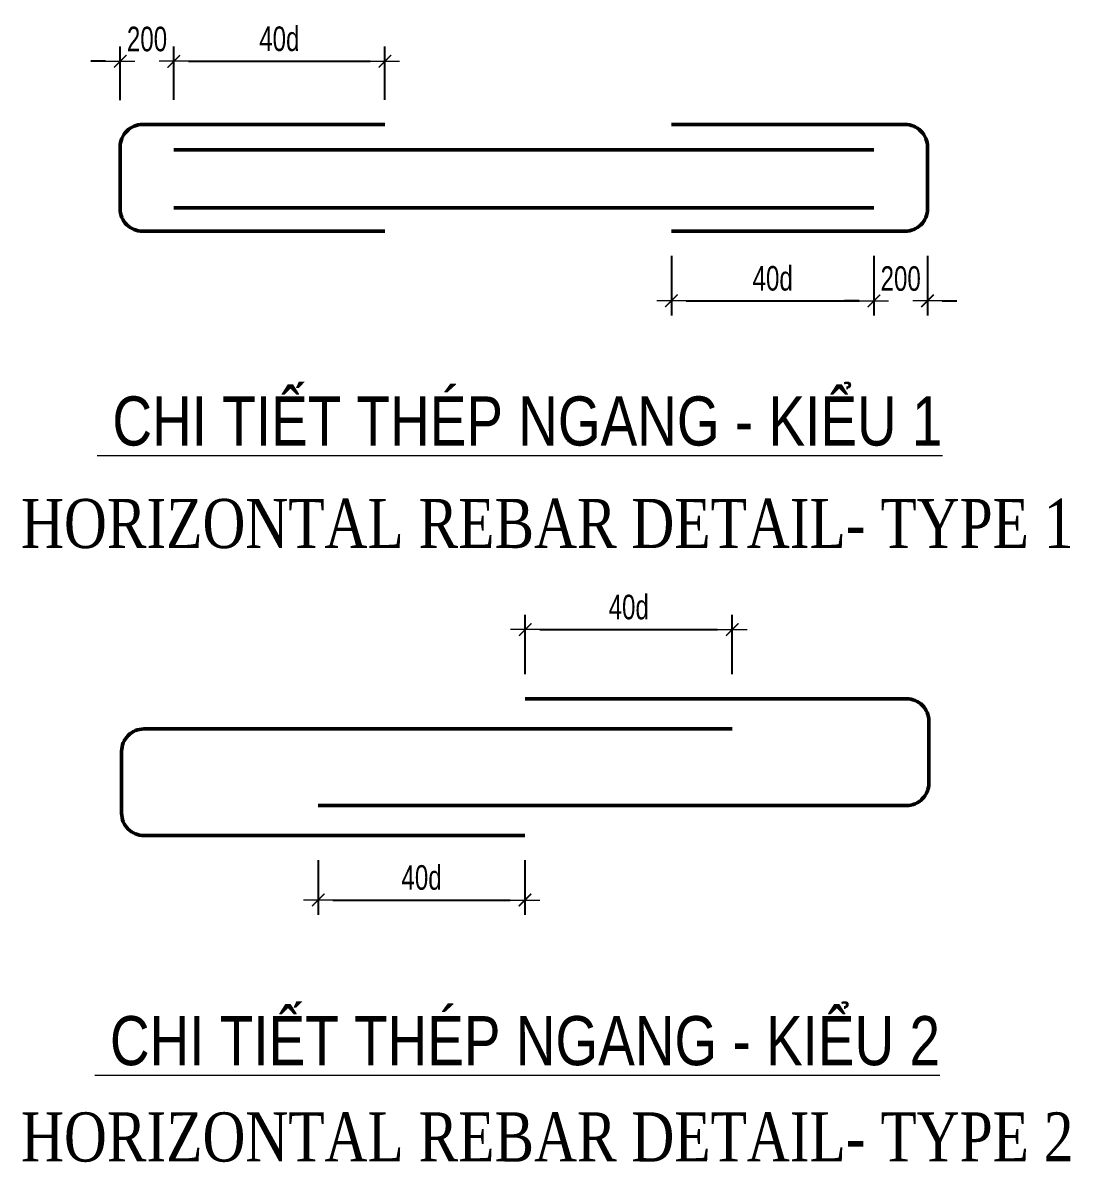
# Model space of a CAD drawing. Header units: millimetres. Extents: x 988833 to 1318015, y -9365 to 47591.
# Drawn here: x 1259979 to 1265306, y 22442 to 28237 of the extents above; entities that cross this region are included whole.
import ezdxf

# ---------------------------------------------------------------- set-up
doc = ezdxf.new("R2010")
doc.units = ezdxf.units.MM
doc.header["$MEASUREMENT"] = 0
doc.layers.get('Defpoints').update_dxf_attribs({"color": 151, "lineweight": 9})
for name, color, linetype, lineweight in [('NDC_S_DIM', 1, 'Continuous', 15), ('NDC_S_ENG TITLE', 3, 'Continuous', 20), ('NDC_S_VN TEXT', 7, 'Continuous', 20)]:
    doc.layers.add(name, color=color, linetype=linetype, lineweight=lineweight)
doc.layers.add('Reinforcement', color=4, linetype='Continuous')
doc.styles.add('ARIAL', font='arial.ttf', dxfattribs={"width": 0.8})
doc.styles.add('NDC_DIM', font='', dxfattribs={"width": 0.75})
doc.styles.add('VNTIMEH', font='vntimeh.shx', dxfattribs={"width": 0.8, "bigfont": 'vns.shx'})
doc.styles.get('NDC_DIM').set_extended_font_data('Dotum')
doc.dimstyles.new('NDC_dim_50', dxfattribs={"dimscale": 50, "dimtxt": 2.5, "dimasz": 1.5, "dimexe": 1.5, "dimexo": 2.5, "dimgap": 1, "dimtad": 1, "dimdec": 0, "dimzin": 0, "dimdsep": 46, "dimtxsty": 'NDC_DIM', "dimblk": 'DIMMARK', "dimcen": 0.09, "dimdle": 1.2, "dimclrd": 1, "dimclre": 1, "dimclrt": 3, "dimadec": 0, "dimazin": 0, "dimtfac": 1, "dimtdec": 0, "dimtix": 1, "dimtofl": 0, "dimtmove": 0, "dimatfit": 3, "dimfxl": 6, "dimfxlon": 1, "dimtolj": 1, "dimtzin": 0, "dimarcsym": 0})

# ---------------------------------------------------------------- blocks, each defined once
blk = doc.blocks.new('DIMMARK')
at = {"layer": 'NDC_S_DIM', "color": 1}
blk.add_line((-1.5, 0), (1, 0), dxfattribs=at)
at = {"layer": 'NDC_S_DIM', "color": 2, "const_width": 0.1}
blk.add_lwpolyline([(-0.424, -0.424), (0.424, 0.424)], dxfattribs=at)
blk = doc.blocks.new('*D1001')
at = {"layer": 'Defpoints', "color": 0, "transparency": 16777216}
for p in [(1261820.4, 28041.3), (1260746.8, 27719.6), (1261820.4, 27719.6)]:
    blk.add_point(p, dxfattribs=at)
at = {"layer": 'NDC_S_DIM', "color": 1, "lineweight": -2, "transparency": 16777216}
for p, q in [((1260746.8, 27844.6), (1260746.8, 28116.3)), ((1261820.4, 27844.6), (1261820.4, 28116.3)), ((1260821.8, 28041.3), (1261745.4, 28041.3))]:
    blk.add_line(p, q, dxfattribs=at)
at = {"layer": 'NDC_S_DIM', "color": 1, "lineweight": -2, "transparency": 16777216, "xscale": 75, "yscale": 75, "zscale": 75, "rotation": 180}
blk.add_blockref('DIMMARK', (1260746.8, 28041.3), dxfattribs=at)
at = {"layer": 'NDC_S_DIM', "color": 1, "lineweight": -2, "transparency": 16777216, "xscale": 75, "yscale": 75, "zscale": 75}
blk.add_blockref('DIMMARK', (1261820.4, 28041.3), dxfattribs=at)
at = {"layer": 'NDC_S_DIM', "color": 3, "transparency": 16777216, "insert": (1261283.6, 28155.2), "char_height": 125, "attachment_point": 5, "style": 'NDC_DIM'}
blk.add_mtext('\\A1;40d', dxfattribs=at)
blk = doc.blocks.new('*D1002')
at = {"layer": 'Defpoints', "color": 0, "transparency": 16777216}
for p in [(1263278.1, 27176.8), (1264307.9, 27176.8), (1264307.9, 26823)]:
    blk.add_point(p, dxfattribs=at)
at = {"layer": 'NDC_S_DIM', "color": 1, "lineweight": -2, "transparency": 16777216}
for p, q in [((1263278.1, 27051.8), (1263278.1, 26748)), ((1264307.9, 27051.8), (1264307.9, 26748)), ((1263353.1, 26823), (1264232.9, 26823))]:
    blk.add_line(p, q, dxfattribs=at)
at = {"layer": 'NDC_S_DIM', "color": 1, "lineweight": -2, "transparency": 16777216, "xscale": 75, "yscale": 75, "zscale": 75, "rotation": 180}
blk.add_blockref('DIMMARK', (1263278.1, 26823), dxfattribs=at)
at = {"layer": 'NDC_S_DIM', "color": 1, "lineweight": -2, "transparency": 16777216, "xscale": 75, "yscale": 75, "zscale": 75}
blk.add_blockref('DIMMARK', (1264307.9, 26823), dxfattribs=at)
at = {"layer": 'NDC_S_DIM', "color": 3, "transparency": 16777216, "insert": (1263793, 26936.8), "char_height": 125, "attachment_point": 5, "style": 'NDC_DIM'}
blk.add_mtext('\\A1;40d', dxfattribs=at)
blk = doc.blocks.new('*D1003')
at = {"layer": 'Defpoints', "color": 0, "transparency": 16777216}
for p in [(1263587.4, 25150.8), (1262534.4, 24798.9), (1263587.4, 24798.9)]:
    blk.add_point(p, dxfattribs=at)
at = {"layer": 'NDC_S_DIM', "color": 1, "lineweight": -2, "transparency": 16777216}
for p, q in [((1262534.4, 24923.9), (1262534.4, 25225.8)), ((1263587.4, 24923.9), (1263587.4, 25225.8)), ((1262609.4, 25150.8), (1263512.4, 25150.8))]:
    blk.add_line(p, q, dxfattribs=at)
at = {"layer": 'NDC_S_DIM', "color": 1, "lineweight": -2, "transparency": 16777216, "xscale": 75, "yscale": 75, "zscale": 75, "rotation": 180}
blk.add_blockref('DIMMARK', (1262534.4, 25150.8), dxfattribs=at)
at = {"layer": 'NDC_S_DIM', "color": 1, "lineweight": -2, "transparency": 16777216, "xscale": 75, "yscale": 75, "zscale": 75}
blk.add_blockref('DIMMARK', (1263587.4, 25150.8), dxfattribs=at)
at = {"layer": 'NDC_S_DIM', "color": 3, "transparency": 16777216, "insert": (1263060.9, 25264.7), "char_height": 125, "attachment_point": 5, "style": 'NDC_DIM'}
blk.add_mtext('\\A1;40d', dxfattribs=at)
blk = doc.blocks.new('*D1004')
at = {"layer": 'Defpoints', "color": 0, "transparency": 16777216}
for p in [(1261481.3, 24102.8), (1262533, 24102.8), (1262533, 23775.2)]:
    blk.add_point(p, dxfattribs=at)
at = {"layer": 'NDC_S_DIM', "color": 1, "lineweight": -2, "transparency": 16777216}
for p, q in [((1261481.3, 23977.8), (1261481.3, 23700.2)), ((1262533, 23977.8), (1262533, 23700.2)), ((1261556.3, 23775.2), (1262458, 23775.2))]:
    blk.add_line(p, q, dxfattribs=at)
at = {"layer": 'NDC_S_DIM', "color": 1, "lineweight": -2, "transparency": 16777216, "xscale": 75, "yscale": 75, "zscale": 75, "rotation": 180}
blk.add_blockref('DIMMARK', (1261481.3, 23775.2), dxfattribs=at)
at = {"layer": 'NDC_S_DIM', "color": 1, "lineweight": -2, "transparency": 16777216, "xscale": 75, "yscale": 75, "zscale": 75}
blk.add_blockref('DIMMARK', (1262533, 23775.2), dxfattribs=at)
at = {"layer": 'NDC_S_DIM', "color": 3, "transparency": 16777216, "insert": (1262007.1, 23889.1), "char_height": 125, "attachment_point": 5, "style": 'NDC_DIM'}
blk.add_mtext('\\A1;40d', dxfattribs=at)
blk = doc.blocks.new('*D1005')
at = {"layer": 'Defpoints', "color": 0, "transparency": 16777216}
for p in [(1260474.3, 28041.3), (1260474.3, 27718.2), (1260746.8, 27719.6)]:
    blk.add_point(p, dxfattribs=at)
at = {"layer": 'NDC_S_DIM', "color": 1, "lineweight": -2, "transparency": 16777216}
for p, q in [((1260474.3, 27843.2), (1260474.3, 28116.3)), ((1260746.8, 27844.6), (1260746.8, 28116.3)), ((1260399.3, 28041.3), (1260324.3, 28041.3)), ((1260821.8, 28041.3), (1260896.8, 28041.3))]:
    blk.add_line(p, q, dxfattribs=at)
at = {"layer": 'NDC_S_DIM', "color": 1, "lineweight": -2, "transparency": 16777216, "xscale": 75, "yscale": 75, "zscale": 75}
blk.add_blockref('DIMMARK', (1260474.3, 28041.3), dxfattribs=at)
at = {"layer": 'NDC_S_DIM', "color": 1, "lineweight": -2, "transparency": 16777216, "xscale": 75, "yscale": 75, "zscale": 75, "rotation": 180}
blk.add_blockref('DIMMARK', (1260746.8, 28041.3), dxfattribs=at)
at = {"layer": 'NDC_S_DIM', "color": 3, "transparency": 16777216, "insert": (1260610.6, 28153.9), "char_height": 125, "attachment_point": 5, "style": 'NDC_DIM'}
blk.add_mtext('\\A1;200', dxfattribs=at)
blk = doc.blocks.new('*D1006')
at = {"layer": 'Defpoints', "color": 0, "transparency": 16777216}
for p in [(1264307.9, 27176.8), (1264580.4, 27176.8), (1264307.9, 26823)]:
    blk.add_point(p, dxfattribs=at)
at = {"layer": 'NDC_S_DIM', "color": 1, "lineweight": -2, "transparency": 16777216}
for p, q in [((1264307.9, 27051.8), (1264307.9, 26748)), ((1264580.4, 27051.8), (1264580.4, 26748)), ((1264232.9, 26823), (1264157.9, 26823)), ((1264655.4, 26823), (1264730.4, 26823))]:
    blk.add_line(p, q, dxfattribs=at)
at = {"layer": 'NDC_S_DIM', "color": 1, "lineweight": -2, "transparency": 16777216, "xscale": 75, "yscale": 75, "zscale": 75}
blk.add_blockref('DIMMARK', (1264307.9, 26823), dxfattribs=at)
at = {"layer": 'NDC_S_DIM', "color": 1, "lineweight": -2, "transparency": 16777216, "xscale": 75, "yscale": 75, "zscale": 75, "rotation": 180}
blk.add_blockref('DIMMARK', (1264580.4, 26823), dxfattribs=at)
at = {"layer": 'NDC_S_DIM', "color": 3, "transparency": 16777216, "insert": (1264444.1, 26935.6), "char_height": 125, "attachment_point": 5, "style": 'NDC_DIM'}
blk.add_mtext('\\A1;200', dxfattribs=at)

msp = doc.modelspace()

# ---------------------------------------------------------------- linework, layer by layer
at = {"layer": 'Reinforcement', "lineweight": 50}
for p, q in [((1260746.8, 27590.7), (1264307.9, 27590.7)), ((1260746.8, 27295.2), (1264307.9, 27295.2))]:
    msp.add_line(p, q, dxfattribs=at)
for points in [[(1261820.4, 27719.6), (1260588.1, 27719.6, 0.414214), (1260474.3, 27605.8), (1260474.3, 27290.5, 0.414214), (1260588.1, 27176.8), (1261820.4, 27176.8)], [(1263278.1, 27719.6), (1264466.6, 27719.6, -0.414214), (1264580.4, 27605.8), (1264580.4, 27290.5, -0.414214), (1264466.6, 27176.8), (1263278.1, 27176.8)], [(1261481.3, 24256.1), (1264473.6, 24256.1, 0.414214), (1264587.4, 24369.9), (1264587.4, 24685.2, 0.414214), (1264473.6, 24798.9)], [(1264587.4, 24685.2, 0.414214), (1264473.6, 24798.9), (1262534.4, 24798.9)], [(1263587.4, 24645.5), (1260595.1, 24645.5, 0.414214), (1260481.3, 24531.8), (1260481.3, 24216.5, 0.414214), (1260595.1, 24102.8), (1262533, 24102.8)]]:
    msp.add_lwpolyline(points, format="xyb", dxfattribs=at)

# ---------------------------------------------------------------- texts
at = {"layer": 'NDC_S_ENG TITLE', "style": 'VNTIMEH', "width": 0.8}
for s, p in [('horizontal rebar detail- type 1', (1259970, 25565.7)), ('horizontal rebar detail- type 2', (1259970, 22445.3))]:
    msp.add_text(s, height=250, dxfattribs=at).set_placement(p)
at = {"layer": 'NDC_S_VN TEXT', "style": 'ARIAL', "width": 0.8}
for s, p in [('%%u CHI TIẾT THÉP NGANG - KIỂU 1', (1260356.8, 26086.8)), ('%%u CHI TIẾT THÉP NGANG - KIỂU 2', (1260344.4, 22934.9))]:
    msp.add_text(s, height=250, dxfattribs=at).set_placement(p)

# ---------------------------------------------------------------- dimensions: what is measured, and where the dimension line sits
at = {"layer": 'NDC_S_DIM'}
for base, p1, p2, text, picture, middle in [((1260474.3, 28041.3), (1260746.8, 27719.6), (1260474.3, 27718.2), '200', '*D1005', (1260610.6, 28153.9)), ((1261820.4, 28041.3), (1260746.8, 27719.6), (1261820.4, 27719.6), '40d', '*D1001', (1261283.6, 28155.2)), ((1264307.9, 26823), (1263278.1, 27176.8), (1264307.9, 27176.8), '40d', '*D1002', (1263793, 26936.8)), ((1264307.9, 26823), (1264580.4, 27176.8), (1264307.9, 27176.8), '200', '*D1006', (1264444.1, 26935.6)), ((1263587.4, 25150.8), (1262534.4, 24798.9), (1263587.4, 24798.9), '40d', '*D1003', (1263060.9, 25264.7)), ((1262533, 23775.2), (1261481.3, 24102.8), (1262533, 24102.8), '40d', '*D1004', (1262007.1, 23889.1))]:
    dim = msp.add_linear_dim(base=base, p1=p1, p2=p2, text=text, dimstyle='NDC_dim_50', override={"dimtmove": 1}, dxfattribs=at)
    dim.commit()
    dim.dimension.update_dxf_attribs({"geometry": picture, "text_midpoint": middle})

doc.saveas('drawing.dxf')
